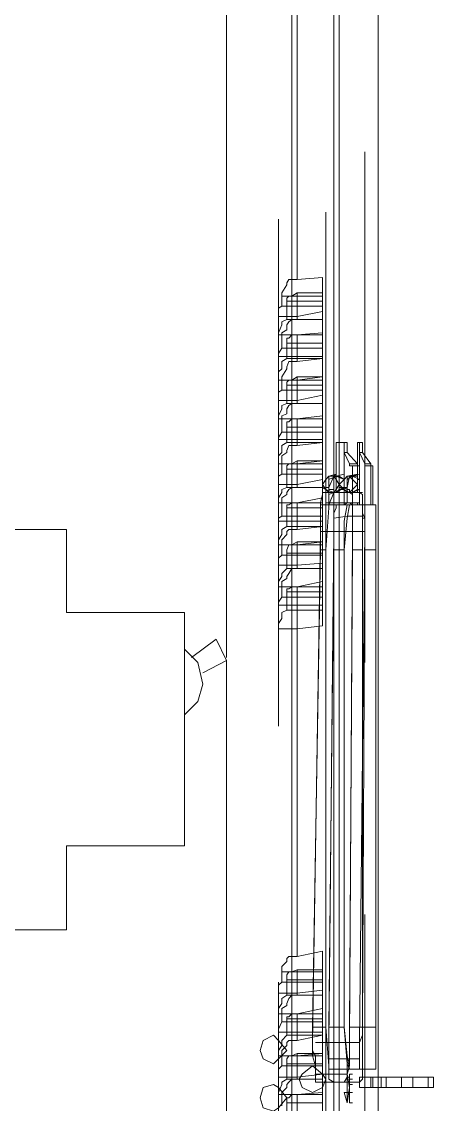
# Model space of a CAD drawing. Header units: millimetres. Extents: x 50 to 186, y -32 to 33.
# Drawn here: x 128.872 to 129.434, y -16.306 to -14.829 of the extents above; entities that cross this region are included whole.
import ezdxf

# ---------------------------------------------------------------- set-up
doc = ezdxf.new("R2010")
doc.units = ezdxf.units.MM
doc.layers.add('Prumada Eletrica', color=40, linetype='Continuous', lineweight=30)

msp = doc.modelspace()

# ---------------------------------------------------------------- linework, layer by layer
at = {"layer": 'Prumada Eletrica', "color": 7, "linetype": 'Continuous', "lineweight": 20, "true_color": 0x000007}
for points in [[(129.2408, -13.1469), (129.2408, -16.3678), (129.2408, -16.3678)], [(129.3163, -13.1748), (129.3121, -13.179), (129.3051, -13.193), (129.3051, -16.6402), (129.3163, -16.6584), (129.3582, -16.6542)], [(129.3582, -16.2687), (129.3582, -13.2042), (129.3582, -13.2042)], [(129.3051, -13.2433), (129.2981, -13.2433), (129.2981, -16.5941), (129.3051, -16.5941)], [(129.1514, -13.3187), (129.1514, -15.696), (129.1514, -15.696)], [(129.2478, -15.1806), (129.2478, -14.6736), (129.2827, -14.6694)], [(129.34, -15.703), (129.34, -15.006), (129.34, -15.006)], [(129.2869, -15.7854), (129.2869, -15.0884), (129.2869, -15.0884)], [(129.2227, -15.0982), (129.2227, -15.7896), (129.2227, -15.7896)], [(129.2408, -15.1024), (129.2408, -15.7994), (129.2408, -15.7994)], [(129.2827, -15.2029), (129.2269, -15.2029), (129.2269, -15.1987), (129.2339, -15.1876), (129.2339, -15.1848), (129.2366, -15.1806), (129.2478, -15.1806)], [(129.2827, -15.1778), (129.2478, -15.1806), (129.2478, -15.1806)], [(129.2827, -15.1778), (129.2827, -15.2239), (129.2827, -15.2239)], [(129.2339, -15.2351), (129.2339, -15.2099), (129.2339, -15.2057), (129.2366, -15.2029), (129.2408, -15.2029), (129.2478, -15.1987), (129.2478, -15.2351)], [(129.2478, -15.1987), (129.2827, -15.1987), (129.2827, -15.1987)], [(129.2269, -15.2029), (129.2269, -15.2169), (129.2269, -15.2169)], [(129.2827, -15.2099), (129.2339, -15.2099), (129.2339, -15.2099)], [(129.2827, -15.2169), (129.2269, -15.2169), (129.2227, -15.2197), (129.2227, -15.2309), (129.2478, -15.2309)], [(129.2478, -15.2309), (129.2827, -15.2239), (129.2827, -15.2239)], [(129.2827, -15.2239), (129.2827, -15.256), (129.2827, -15.256)], [(129.2478, -15.256), (129.2227, -15.256), (129.2227, -15.2532), (129.2269, -15.242), (129.2269, -15.2379), (129.2339, -15.2351), (129.2478, -15.2351)], [(129.2827, -15.2351), (129.2478, -15.2351), (129.2408, -15.2351), (129.2366, -15.2379), (129.2339, -15.242), (129.2339, -15.249), (129.2269, -15.2532), (129.2269, -15.256), (129.2827, -15.256)], [(129.2827, -15.2351), (129.2478, -15.2351), (129.2478, -15.2351)], [(129.2269, -15.256), (129.2269, -15.2742), (129.2827, -15.2742), (129.2827, -15.256)], [(129.2827, -15.2532), (129.2478, -15.256), (129.2408, -15.256), (129.2366, -15.2602), (129.2339, -15.2602), (129.2339, -15.2672), (129.2827, -15.2672)], [(129.2827, -15.256), (129.2478, -15.256), (129.2478, -15.256)], [(129.2478, -15.256), (129.2478, -15.2923), (129.2478, -15.2923)], [(129.2339, -15.2881), (129.2339, -15.2672), (129.2339, -15.2672)], [(129.2269, -15.2742), (129.2227, -15.2812), (129.2227, -15.2853)], [(129.2478, -15.2853), (129.2227, -15.2853), (129.2227, -15.2853)], [(129.2827, -15.3133), (129.2827, -15.2853), (129.2478, -15.2853)], [(129.2827, -15.2742), (129.2827, -15.2853), (129.2827, -15.2853)], [(129.2478, -15.2881), (129.2339, -15.2881), (129.2269, -15.2923), (129.2269, -15.3021), (129.2227, -15.3063), (129.2227, -15.3175), (129.2478, -15.3175)], [(129.2827, -15.3175), (129.2269, -15.3175), (129.2269, -15.3133), (129.2339, -15.3021), (129.2339, -15.2993), (129.2366, -15.2923), (129.2478, -15.2923), (129.2827, -15.2881)], [(129.2827, -15.2881), (129.2478, -15.2881), (129.2478, -15.2881)], [(129.2478, -15.3496), (129.2478, -15.3133), (129.2408, -15.3175), (129.2366, -15.3175), (129.2339, -15.3203), (129.2339, -15.3245), (129.2339, -15.3496), (129.2269, -15.3524), (129.2269, -15.3566), (129.2227, -15.3664), (129.2227, -15.3705)], [(129.2827, -15.3133), (129.2478, -15.3175), (129.2478, -15.3175)], [(129.2478, -15.3133), (129.2827, -15.3133), (129.2827, -15.3133)], [(129.2827, -15.3133), (129.2827, -15.3384), (129.2827, -15.3384)], [(129.2478, -15.3454), (129.2227, -15.3454), (129.2227, -15.3342), (129.2269, -15.3314), (129.2827, -15.3314)], [(129.2269, -15.3175), (129.2269, -15.3314), (129.2269, -15.3314)], [(129.2827, -15.3245), (129.2339, -15.3245), (129.2339, -15.3245)], [(129.2478, -15.3454), (129.2827, -15.3384), (129.2827, -15.3384)], [(129.2827, -15.3384), (129.2827, -15.3705), (129.2827, -15.3705)], [(129.2827, -15.3496), (129.2478, -15.3496), (129.2408, -15.3496), (129.2366, -15.3524), (129.2339, -15.3566), (129.2339, -15.3636), (129.2269, -15.3664), (129.2269, -15.3705), (129.2827, -15.3705)], [(129.2478, -15.3496), (129.2339, -15.3496), (129.2339, -15.3496)], [(129.2827, -15.3496), (129.2478, -15.3496), (129.2478, -15.3496)], [(129.2478, -15.3705), (129.2227, -15.3705), (129.2227, -15.3705)], [(129.2269, -15.3705), (129.2269, -15.3887), (129.2827, -15.3887)], [(129.2827, -15.3664), (129.2478, -15.3705), (129.2408, -15.3705), (129.2366, -15.3747), (129.2339, -15.3747), (129.2339, -15.3817)], [(129.2827, -15.3705), (129.2478, -15.3705), (129.2478, -15.3705)], [(129.2827, -15.4027), (129.2478, -15.4069), (129.2478, -15.3705)], [(129.2827, -15.3985), (129.2827, -15.3705), (129.2827, -15.3705)], [(129.2269, -15.3887), (129.2227, -15.3957), (129.2227, -15.3985), (129.2478, -15.3985)], [(129.2827, -15.3817), (129.2339, -15.3817), (129.2339, -15.4027), (129.2478, -15.4027)], [(129.2478, -15.432), (129.2227, -15.432), (129.2227, -15.4208), (129.2269, -15.4166), (129.2269, -15.4069), (129.2339, -15.4027)], [(129.2478, -15.3985), (129.2827, -15.3985), (129.2827, -15.3985)], [(129.2827, -15.4027), (129.2478, -15.4027), (129.2478, -15.4027)], [(129.2827, -15.3985), (129.2827, -15.4278), (129.2827, -15.4278)], [(129.3009, -15.4027), (129.3009, -15.4711), (129.2981, -15.4711), (129.2911, -15.4739), (129.2911, -15.4921), (129.2869, -15.5493), (129.2869, -16.2002), (129.2911, -16.2533), (129.2911, -16.2715), (129.2981, -16.2756), (129.333, -16.2756), (129.3372, -16.2715), (129.3372, -15.4739), (129.333, -15.4711)], [(129.3191, -15.4348), (129.3191, -15.432), (129.3121, -15.4166), (129.3121, -15.4027), (129.3009, -15.4027)], [(129.3051, -15.4027), (129.3121, -15.4027), (129.3121, -15.4027)], [(129.3302, -15.446), (129.3302, -15.4711), (129.3121, -15.4711), (129.3121, -15.4027)], [(129.3121, -15.446), (129.3121, -15.4027), (129.3163, -15.4027), (129.3163, -15.4166), (129.3302, -15.432), (129.3302, -15.4348)], [(129.3121, -15.4027), (129.3163, -15.4027), (129.3163, -15.4027)], [(129.333, -15.4027), (129.333, -15.446), (129.3232, -15.4488), (129.3302, -15.4488), (129.3302, -15.453), (129.333, -15.453)], [(129.333, -15.4027), (129.3302, -15.4027), (129.333, -15.4027), (129.3302, -15.4027)], [(129.3302, -15.4027), (129.3302, -15.446), (129.3302, -15.446)], [(129.3372, -15.4166), (129.3372, -15.4027), (129.333, -15.4027), (129.333, -15.4166)], [(129.3372, -15.4027), (129.333, -15.4027), (129.333, -15.4027)], [(129.333, -15.453), (129.333, -15.4027), (129.333, -15.4027)], [(129.2478, -15.4069), (129.2366, -15.4069), (129.2339, -15.4138), (129.2339, -15.4166), (129.2269, -15.4208), (129.2269, -15.432), (129.2827, -15.432)], [(129.3121, -15.4166), (129.3163, -15.4166), (129.3163, -15.4166)], [(129.3484, -15.432), (129.3372, -15.4166), (129.333, -15.4166), (129.34, -15.432)], [(129.2478, -15.4641), (129.2478, -15.4278), (129.2408, -15.432), (129.2366, -15.432), (129.2339, -15.4348), (129.2339, -15.4641), (129.2269, -15.4669), (129.2269, -15.4711), (129.2227, -15.4781), (129.2227, -15.4851)], [(129.2269, -15.432), (129.2269, -15.446), (129.2269, -15.446)], [(129.2827, -15.4278), (129.2478, -15.432), (129.2478, -15.432)], [(129.2478, -15.4278), (129.2827, -15.4278), (129.2827, -15.4278)], [(129.2827, -15.4278), (129.2827, -15.453), (129.2827, -15.453)], [(129.3191, -15.432), (129.3302, -15.432), (129.3302, -15.432)], [(129.3191, -15.4879), (129.3232, -15.4879), (129.3232, -15.4348), (129.333, -15.4348), (129.333, -15.4879)], [(129.3232, -15.4348), (129.3302, -15.4348), (129.3302, -15.4348)], [(129.3302, -15.4348), (129.333, -15.4348), (129.333, -15.4879)], [(129.3484, -15.4348), (129.34, -15.4348), (129.34, -15.4348)], [(129.3484, -15.4348), (129.3512, -15.4348), (129.3512, -15.4348)], [(129.3512, -15.4879), (129.3512, -15.4348), (129.3484, -15.4348)], [(129.3512, -15.4348), (129.3484, -15.4348), (129.3484, -15.4348)], [(129.3484, -15.4879), (129.3484, -15.4348), (129.3484, -15.4348)], [(129.3512, -15.4348), (129.3512, -15.4879), (129.3512, -15.4879)], [(129.2478, -15.4599), (129.2227, -15.4599), (129.2227, -15.4488), (129.2269, -15.446), (129.2827, -15.446)], [(129.2827, -15.439), (129.2339, -15.439), (129.2339, -15.439)], [(129.2911, -15.4711), (129.2869, -15.4669), (129.2827, -15.4641), (129.2869, -15.4669), (129.2981, -15.4711), (129.3009, -15.4669), (129.3051, -15.4599), (129.3009, -15.453), (129.2981, -15.4488)], [(129.2869, -15.4641), (129.2911, -15.4641), (129.2911, -15.4669), (129.2981, -15.4669), (129.2981, -15.4711), (129.3009, -15.4711), (129.3051, -15.4669), (129.3121, -15.4669), (129.3121, -15.453), (129.3051, -15.4488), (129.3009, -15.4488)], [(129.3009, -15.4488), (129.2911, -15.453), (129.2911, -15.4641)], [(129.2981, -15.4488), (129.2911, -15.4641), (129.2911, -15.4641)], [(129.3009, -15.4488), (129.2911, -15.4488), (129.2911, -15.4488)], [(129.2981, -15.4488), (129.3009, -15.4488), (129.3009, -15.4711), (129.3121, -15.4711)], [(129.3121, -15.453), (129.3009, -15.4488), (129.3009, -15.4488)], [(129.3051, -15.4879), (129.3051, -15.4641), (129.3121, -15.4669), (129.3191, -15.4711), (129.3232, -15.4669), (129.3302, -15.4599), (129.3232, -15.453), (129.3191, -15.4488), (129.3302, -15.446)], [(129.3163, -15.4488), (129.3121, -15.453), (129.3051, -15.4599), (129.3121, -15.4669), (129.3163, -15.4711), (129.3121, -15.4669), (129.3051, -15.4641)], [(129.3191, -15.4488), (129.3163, -15.4488), (129.3302, -15.446)], [(129.3163, -15.4488), (129.3163, -15.4711), (129.3163, -15.4711)], [(129.3232, -15.4488), (129.3163, -15.4488), (129.3163, -15.4488)], [(129.3232, -15.4488), (129.333, -15.446), (129.333, -15.446)], [(129.3232, -15.4711), (129.3232, -15.4488), (129.3232, -15.4488)], [(129.333, -15.453), (129.3232, -15.4488), (129.3232, -15.4488)], [(129.2827, -15.4851), (129.2269, -15.4851), (129.2269, -15.4781), (129.2339, -15.4739), (129.2339, -15.4711), (129.2366, -15.4669), (129.2408, -15.4641), (129.2478, -15.4641)], [(129.2478, -15.4641), (129.2339, -15.4641), (129.2339, -15.4641)], [(129.2478, -15.4599), (129.2827, -15.453), (129.2827, -15.453)], [(129.2827, -15.4641), (129.2478, -15.4641), (129.2478, -15.4641)], [(129.2827, -15.4641), (129.2478, -15.4641), (129.2478, -15.4641)], [(129.2827, -15.453), (129.2827, -15.4851), (129.2827, -15.4851)], [(129.2869, -15.4879), (129.2869, -15.4641), (129.2911, -15.4641), (129.2911, -15.4879)], [(129.3009, -15.4711), (129.3121, -15.4641), (129.3121, -15.4641)], [(129.3051, -15.4641), (129.3121, -15.4641), (129.3121, -15.4641)], [(129.3051, -15.4879), (129.3051, -15.4641), (129.3051, -15.4641)], [(129.3121, -15.4879), (129.3121, -15.4641), (129.3163, -15.4669), (129.3191, -15.4669), (129.3191, -15.4711), (129.3232, -15.4711), (129.3302, -15.4669), (129.333, -15.4669)], [(129.3121, -15.4641), (129.3163, -15.4641), (129.3163, -15.4641)], [(129.3163, -15.4641), (129.3163, -15.4851), (129.3163, -15.4711)], [(129.333, -15.4669), (129.333, -15.453), (129.333, -15.453)], [(129.2478, -15.4851), (129.2827, -15.4781), (129.2827, -15.4781)], [(129.2827, -15.4711), (129.2827, -15.4739), (129.2799, -15.4851), (129.2799, -15.5493), (129.2688, -16.2002), (129.2688, -16.2393), (129.273, -16.2533), (129.273, -16.2756), (129.2799, -16.2756)], [(129.2799, -15.5493), (129.2799, -15.4851), (129.2827, -15.4739), (129.2827, -15.4711), (129.2981, -15.4711), (129.2911, -15.4739), (129.2911, -15.4921), (129.2869, -15.5493)], [(129.2869, -15.4711), (129.2869, -15.4879), (129.2827, -15.4879)], [(129.2981, -15.4711), (129.2911, -15.4879), (129.3121, -15.4879), (129.3121, -15.4711)], [(129.2981, -15.4711), (129.3009, -15.4711), (129.3009, -15.4711)], [(129.3163, -15.4711), (129.3232, -15.4711), (129.3232, -15.4711)], [(129.3191, -15.4711), (129.3232, -15.4739), (129.3232, -15.5493), (129.3372, -15.5493), (129.3372, -15.4739), (129.333, -15.4711)], [(129.3232, -15.5493), (129.3232, -15.4739), (129.3191, -15.4711)], [(129.3232, -15.4711), (129.333, -15.4669), (129.333, -15.4669)], [(129.3302, -15.4711), (129.333, -15.4711), (129.333, -15.4669)], [(129.333, -15.4711), (129.3372, -15.4711), (129.3372, -15.4711)], [(129.2227, -15.5423), (129.2227, -15.5354), (129.2269, -15.5284), (129.2269, -15.5214), (129.2339, -15.5172), (129.2339, -15.4879), (129.2366, -15.4879), (129.2408, -15.4851), (129.2478, -15.4851), (129.2478, -15.5214), (129.2366, -15.5214), (129.2339, -15.5242), (129.2339, -15.5284), (129.2269, -15.5354), (129.2269, -15.5423), (129.2269, -15.5563), (129.2227, -15.5605), (129.2227, -15.5703)], [(129.2478, -15.4851), (129.2227, -15.4851), (129.2227, -15.4851)], [(129.2269, -15.4851), (129.2269, -15.5032), (129.2827, -15.5032), (129.2827, -15.4851)], [(129.2827, -15.4921), (129.2339, -15.4921), (129.2339, -15.4921)], [(129.2827, -15.4851), (129.2478, -15.4851), (129.2478, -15.4851)], [(129.2799, -15.5242), (129.3232, -15.5242), (129.3232, -15.4879), (129.3191, -15.4851)], [(129.2827, -15.4879), (129.2799, -15.4879), (129.2799, -15.5242)], [(129.2869, -15.4879), (129.2869, -15.4851), (129.3051, -15.4851)], [(129.2869, -15.4851), (129.2911, -15.4851), (129.2911, -15.4851)], [(129.2869, -15.4879), (129.2911, -15.4879), (129.2981, -15.4879)], [(129.2869, -15.4879), (129.2911, -15.4879), (129.2981, -15.4879)], [(129.2869, -15.4879), (129.2911, -15.4879), (129.2911, -15.4879)], [(129.3121, -15.4851), (129.2911, -15.4851), (129.2911, -15.4879)], [(129.3009, -15.4879), (129.3009, -15.4921), (129.2981, -15.499), (129.2981, -15.5493), (129.2911, -16.2002), (129.2911, -16.2575)], [(129.2911, -15.4879), (129.2981, -15.4879), (129.2981, -15.4879)], [(129.3009, -15.4879), (129.3009, -15.4921), (129.2981, -15.499), (129.2981, -15.5493)], [(129.3009, -15.4879), (129.3191, -15.4879), (129.3191, -15.4879)], [(129.3051, -15.4879), (129.3051, -15.4851), (129.3121, -15.4851), (129.3121, -15.4879)], [(129.3121, -15.4879), (129.3121, -15.4851), (129.3302, -15.4851)], [(129.3121, -15.4879), (129.3163, -15.4851), (129.3163, -15.4851)], [(129.3121, -15.4851), (129.3163, -15.4851), (129.3163, -15.4851)], [(129.3163, -16.2505), (129.3121, -16.2002), (129.3121, -15.5102), (129.3163, -15.4879)], [(129.3121, -15.5493), (129.3163, -15.506), (129.3191, -15.4879)], [(129.3121, -15.4879), (129.3163, -15.4879), (129.3163, -15.4879)], [(129.3121, -15.4879), (129.3163, -15.4879), (129.3163, -15.4879)], [(129.3163, -15.4851), (129.333, -15.4851), (129.333, -15.4851)], [(129.3163, -15.4851), (129.3191, -15.4851), (129.3191, -15.4851)], [(129.3163, -15.4851), (129.3191, -15.4851), (129.3191, -15.4851)], [(129.3163, -15.4851), (129.3191, -15.4851), (129.3191, -15.4851)], [(129.3163, -15.4879), (129.3191, -15.4879), (129.3191, -15.4879)], [(129.3554, -15.4879), (129.3554, -16.2575), (129.3191, -16.2575)], [(129.3484, -15.4879), (129.3232, -15.4879), (129.3232, -15.4879)], [(129.3302, -15.4879), (129.3302, -15.4851), (129.333, -15.4851), (129.333, -15.4879)], [(129.3302, -16.2575), (129.333, -16.2575), (129.333, -16.2212), (129.3372, -16.2114), (129.3372, -16.2002), (129.34, -15.5493), (129.34, -15.506), (129.3372, -15.499), (129.3372, -15.4879)], [(129.34, -15.5493), (129.34, -15.506), (129.3372, -15.499), (129.3372, -15.4879)], [(129.3554, -15.4879), (129.3484, -15.4879), (129.3484, -15.4879)], [(129.3554, -15.4879), (129.3554, -15.5493), (129.3554, -15.5493)], [(129.2269, -15.5032), (129.2227, -15.506), (129.2227, -15.5102)], [(129.2827, -15.5032), (129.2827, -15.5102), (129.2827, -15.5102)], [(129.3163, -15.5032), (129.2981, -15.506), (129.2981, -15.5242), (129.2911, -16.2212), (129.2911, -16.2435), (129.3163, -16.2435)], [(129.3163, -16.2435), (129.333, -16.2435), (129.333, -16.2212), (129.34, -15.5242), (129.34, -15.506), (129.3372, -15.506), (129.3372, -15.5032), (129.3163, -15.5032)], [(129.2478, -15.5102), (129.2227, -15.5102), (129.2227, -15.5102)], [(129.2478, -15.5172), (129.2339, -15.5172), (129.2339, -15.5172)], [(129.2478, -15.5102), (129.2827, -15.5102), (129.2827, -15.5102)], [(129.2827, -15.5172), (129.2478, -15.5172), (129.2478, -15.5172)], [(129.2478, -15.5214), (129.2827, -15.5172), (129.2827, -15.5172)], [(129.2827, -15.5172), (129.2478, -15.5214), (129.2478, -15.5214)], [(129.2827, -15.5102), (129.2827, -15.5382), (129.2827, -15.5382)], [(129.2478, -15.5745), (129.2478, -15.5382), (129.2408, -15.5423), (129.2366, -15.5423), (129.2339, -15.5493), (129.2339, -15.5745)], [(129.2827, -15.5382), (129.2478, -15.5423), (129.2478, -15.5423)], [(129.2478, -15.5382), (129.2827, -15.5382), (129.2827, -15.5382)], [(129.2799, -15.5242), (129.2688, -16.2212), (129.2688, -16.2323), (129.273, -16.2393), (129.273, -16.2645)], [(129.3232, -15.5242), (129.2799, -15.5242), (129.2799, -15.5242)], [(129.2827, -15.5675), (129.2827, -15.5382), (129.2827, -15.5382)], [(129.3121, -15.5242), (129.34, -15.5242), (129.34, -15.5242)], [(129.3121, -15.5242), (129.34, -15.5242), (129.34, -15.5242)], [(129.3163, -16.2645), (129.3163, -16.2505), (129.3191, -16.2435), (129.3191, -16.2212), (129.3232, -15.5242)], [(129.2478, -15.5423), (129.2227, -15.5423), (129.2227, -15.5423)], [(129.2827, -15.5423), (129.2269, -15.5423), (129.2269, -15.5423)], [(129.2827, -15.5535), (129.2339, -15.5535), (129.2339, -15.5535)], [(129.2799, -15.5493), (129.2869, -15.5493), (129.2869, -16.2002)], [(129.2981, -15.5493), (129.3121, -15.5493), (129.3121, -15.5493)], [(129.3121, -16.2002), (129.3121, -15.5493), (129.3121, -15.5493)], [(129.3232, -15.5493), (129.3191, -16.2002), (129.3372, -16.2002), (129.3372, -15.5493)], [(129.34, -15.5493), (129.3554, -15.5493), (129.3554, -16.2002)], [(129.2827, -15.5563), (129.2269, -15.5563), (129.2269, -15.5563)], [(129.2478, -15.5703), (129.2827, -15.5675), (129.2827, -15.5675)], [(129.2827, -15.5675), (129.2827, -15.5996), (129.2827, -15.5996)], [(129.2478, -15.5703), (129.2227, -15.5703), (129.2227, -15.5703)], [(129.2478, -15.5745), (129.2339, -15.5745), (129.2269, -15.5815), (129.2269, -15.5856), (129.2227, -15.5926), (129.2227, -15.5996)], [(129.2827, -15.5745), (129.2478, -15.5745), (129.2408, -15.5745), (129.2366, -15.5815), (129.2339, -15.5856), (129.2339, -15.5884), (129.2269, -15.5926), (129.2269, -15.5996), (129.2827, -15.5996)], [(129.2827, -15.5745), (129.2478, -15.5745), (129.2478, -15.5745)], [(129.2478, -15.5745), (129.2827, -15.5745), (129.2827, -15.5745)], [(129.2478, -15.5996), (129.2827, -15.5926), (129.2827, -15.5926)], [(129.2478, -15.5996), (129.2227, -15.5996), (129.2227, -15.5996)], [(129.2339, -15.6317), (129.2339, -15.6066), (129.2339, -15.6024), (129.2366, -15.6024), (129.2408, -15.5996), (129.2478, -15.5996), (129.2478, -16.1038), (129.2366, -16.1038), (129.2339, -16.1066), (129.2339, -16.1108), (129.2269, -16.1178), (129.2269, -16.1248)], [(129.2269, -15.5996), (129.2269, -15.6136), (129.2269, -15.6136)], [(129.2827, -15.6066), (129.2339, -15.6066), (129.2339, -15.6066)], [(129.2827, -15.5996), (129.2478, -15.5996), (129.2478, -15.5996)], [(129.2827, -15.6248), (129.2827, -15.5996), (129.2827, -15.5996)], [(129.2827, -15.6136), (129.2269, -15.6136), (129.2227, -15.6206), (129.2227, -15.6248)], [(129.2478, -15.6248), (129.2227, -15.6248), (129.2227, -15.6248)], [(129.2478, -15.6248), (129.2827, -15.6248), (129.2827, -15.6248)], [(129.2827, -15.6248), (129.2827, -15.6527), (129.2827, -15.6527)], [(129.2478, -15.6569), (129.2227, -15.6569), (129.2227, -15.6499), (129.2269, -15.6429), (129.2269, -15.6345), (129.2339, -15.6317), (129.2478, -15.6317)], [(129.2827, -15.6317), (129.2478, -15.6317), (129.2478, -15.6317)], [(129.2827, -15.6527), (129.2478, -15.6569), (129.2478, -15.6569)], [(129.104, -15.696), (129.1375, -15.6709), (129.1514, -15.7002), (129.1193, -15.7169)], [(129.0942, -15.7742), (129.1123, -15.7561), (129.1193, -15.7323), (129.1123, -15.703), (129.0942, -15.6848)], [(129.1514, -15.7002), (129.1514, -16.3678), (129.1514, -16.3678)], [(129.34, -16.4572), (129.34, -16.0466), (129.34, -16.0466)], [(129.2827, -16.0969), (129.2478, -16.1038), (129.2478, -16.1038)], [(129.2827, -16.0969), (129.2827, -16.1248), (129.2827, -16.1248)], [(129.2478, -16.1569), (129.2478, -16.122), (129.2408, -16.1248), (129.2366, -16.1248), (129.2339, -16.129), (129.2339, -16.1569), (129.2269, -16.1611), (129.2269, -16.1681), (129.2227, -16.1751), (129.2227, -16.1821)], [(129.2269, -16.1388), (129.2269, -16.1248), (129.2827, -16.1248), (129.2827, -16.1388)], [(129.2478, -16.122), (129.2827, -16.122), (129.2827, -16.122)], [(129.2869, -16.129), (129.2869, -16.5941), (129.2869, -16.629), (129.2911, -16.643), (129.34, -16.6402), (129.34, -16.5829), (129.3372, -16.5829), (129.3372, -16.4866), (129.34, -16.4866), (129.34, -16.4572), (129.3484, -16.4572)], [(129.2478, -16.1541), (129.2227, -16.1541), (129.2227, -16.143), (129.2269, -16.1388), (129.2827, -16.1388), (129.2827, -16.1499)], [(129.2227, -16.1388), (129.2227, -16.643), (129.2227, -16.643)], [(129.2827, -16.136), (129.2339, -16.136), (129.2339, -16.136)], [(129.2408, -16.143), (129.2408, -16.6542), (129.2408, -16.6542)], [(129.2827, -16.1569), (129.2408, -16.1569), (129.2366, -16.1611), (129.2339, -16.1681), (129.2339, -16.1709), (129.2269, -16.1751), (129.2269, -16.1821), (129.2827, -16.1821)], [(129.2478, -16.1569), (129.2339, -16.1569), (129.2339, -16.1569)], [(129.2478, -16.1541), (129.2827, -16.1499), (129.2827, -16.1499)], [(129.2827, -16.1569), (129.2478, -16.1569), (129.2478, -16.1569)], [(129.2827, -16.1499), (129.2827, -16.1821), (129.2827, -16.1821)], [(129.2478, -16.1821), (129.2227, -16.1821), (129.2227, -16.1821)], [(129.2269, -16.1821), (129.2269, -16.1932), (129.2827, -16.1932), (129.2827, -16.1821)], [(129.2478, -16.2184), (129.2478, -16.1821), (129.2408, -16.1821), (129.2366, -16.1863), (129.2339, -16.1863), (129.2339, -16.189)], [(129.2478, -16.1821), (129.2827, -16.1751), (129.2827, -16.1751)], [(129.2827, -16.1821), (129.2478, -16.1821), (129.2478, -16.1821)], [(129.2339, -16.189), (129.2339, -16.2114), (129.2269, -16.2184), (129.2269, -16.2254), (129.2227, -16.2323), (129.2227, -16.2393)], [(129.2269, -16.1932), (129.2227, -16.203), (129.2227, -16.2072)], [(129.2827, -16.189), (129.2339, -16.189), (129.2339, -16.189)], [(129.2981, -16.2756), (129.2911, -16.2715), (129.2911, -16.2533), (129.2869, -16.2002), (129.2688, -16.2002), (129.2688, -16.2393), (129.273, -16.2533), (129.273, -16.2756), (129.2799, -16.2756)], [(129.2827, -16.1932), (129.2827, -16.2072), (129.2827, -16.2072)], [(129.2911, -16.2002), (129.3121, -16.2002), (129.3121, -16.2002)], [(129.2911, -16.2002), (129.2911, -16.2575), (129.3191, -16.2575)], [(129.3191, -16.2575), (129.3163, -16.2393), (129.3121, -16.2002)], [(129.3163, -16.2756), (129.3163, -16.2645), (129.3191, -16.2533), (129.3191, -16.2002)], [(129.3163, -16.2756), (129.3163, -16.2645), (129.3191, -16.2533), (129.3191, -16.2002)], [(129.3302, -16.2575), (129.333, -16.2575), (129.333, -16.2212), (129.3372, -16.2114), (129.3372, -16.2002), (129.3554, -16.2002), (129.3554, -16.2575)], [(129.333, -16.2756), (129.3372, -16.2715), (129.3372, -16.2002)], [(129.2478, -16.2072), (129.2227, -16.2072), (129.2227, -16.2072)], [(129.2827, -16.2114), (129.2478, -16.2184), (129.2366, -16.2184), (129.2339, -16.2212), (129.2339, -16.2254), (129.2269, -16.2323), (129.2269, -16.2393), (129.2827, -16.2393), (129.2827, -16.2365)], [(129.2478, -16.2114), (129.2339, -16.2114), (129.2339, -16.2114)], [(129.2478, -16.2072), (129.2827, -16.2072), (129.2827, -16.2072)], [(129.2827, -16.2114), (129.2478, -16.2114), (129.2478, -16.2114)], [(129.2827, -16.2072), (129.2827, -16.2365), (129.2827, -16.2365)], [(129.273, -16.2212), (129.3191, -16.2212), (129.3191, -16.2212)], [(129.273, -16.2212), (129.3191, -16.2212), (129.3191, -16.2212)], [(129.333, -16.2212), (129.3121, -16.2212), (129.3121, -16.2212)], [(129.333, -16.2212), (129.3121, -16.2212), (129.3121, -16.2212)], [(129.2478, -16.2393), (129.2227, -16.2393), (129.2227, -16.2393)], [(129.2269, -16.2393), (129.2269, -16.2533), (129.2827, -16.2533), (129.2827, -16.2393)], [(129.2339, -16.2715), (129.2339, -16.2505), (129.2339, -16.2435), (129.2366, -16.2393), (129.2408, -16.2393), (129.2478, -16.2365), (129.2478, -16.2715)], [(129.2827, -16.2365), (129.2478, -16.2393), (129.2478, -16.2393)], [(129.2478, -16.2365), (129.2827, -16.2365), (129.2827, -16.2365)], [(129.2269, -16.2533), (129.2227, -16.2575), (129.2227, -16.2687)], [(129.2827, -16.2505), (129.2339, -16.2505), (129.2339, -16.2505)], [(129.2827, -16.2533), (129.2827, -16.2645), (129.2827, -16.2645)], [(129.3191, -16.2575), (129.3163, -16.2505), (129.3163, -16.2505)], [(129.2478, -16.2687), (129.2227, -16.2687), (129.2227, -16.2687)], [(129.2478, -16.2924), (129.2227, -16.2924), (129.2227, -16.2896), (129.2269, -16.2784), (129.2269, -16.2756), (129.2339, -16.2715), (129.2478, -16.2715)], [(129.2827, -16.2924), (129.2269, -16.2924), (129.2269, -16.2896), (129.2339, -16.2826), (129.2339, -16.2784), (129.2366, -16.2756), (129.2408, -16.2715), (129.2478, -16.2715)], [(129.2478, -16.2687), (129.2827, -16.2645), (129.2827, -16.2645)], [(129.2827, -16.2715), (129.2478, -16.2715), (129.2478, -16.2715)], [(129.2827, -16.2715), (129.2478, -16.2715), (129.2478, -16.2715)], [(129.273, -16.2645), (129.3163, -16.2645), (129.3163, -16.2645)], [(129.273, -16.2645), (129.2799, -16.2645), (129.2799, -16.2645)], [(129.2799, -16.2756), (129.2981, -16.2756), (129.2981, -16.2756)], [(129.2827, -16.2645), (129.2827, -16.2924), (129.2827, -16.2924)], [(129.3163, -16.2715), (129.3163, -16.2966), (129.3163, -16.2896), (129.3121, -16.2896), (129.3163, -16.3036), (129.3163, -16.2645), (129.3163, -16.2687), (129.3121, -16.2756), (129.3163, -16.2756)], [(129.3163, -16.2687), (129.3121, -16.2756), (129.3121, -16.2756)], [(129.3191, -16.2687), (129.3163, -16.2687), (129.3163, -16.2645)], [(129.3163, -16.2826), (129.3163, -16.2645), (129.3191, -16.2826)], [(129.3163, -16.2645), (129.3191, -16.2826), (129.3163, -16.3036), (129.3163, -16.2896), (129.3163, -16.2966), (129.3163, -16.2715), (129.3163, -16.2756)], [(129.3163, -16.2715), (129.3163, -16.2756), (129.3163, -16.2756)], [(129.3191, -16.2645), (129.3232, -16.2645), (129.3232, -16.2645)], [(129.3191, -16.2645), (129.3232, -16.2645), (129.3232, -16.2645)], [(129.3191, -16.2715), (129.3232, -16.2715), (129.3232, -16.2715)], [(129.3191, -16.2715), (129.3232, -16.2715), (129.3232, -16.2715)], [(129.3484, -16.2826), (129.3484, -16.2687), (129.3484, -16.2687)], [(129.3484, -16.2687), (129.3484, -16.2826), (129.3484, -16.2826)], [(129.3512, -16.2687), (129.4336, -16.2687), (129.4336, -16.2687)], [(129.3582, -16.2826), (129.3582, -16.2687), (129.3582, -16.2687)], [(129.3624, -16.2687), (129.3624, -16.2826), (129.3624, -16.2826)], [(129.3693, -16.2687), (129.3693, -16.2826), (129.3693, -16.2826)], [(129.3903, -16.2687), (129.3903, -16.2826), (129.3903, -16.2826)], [(129.3903, -16.2687), (129.3903, -16.2826), (129.3903, -16.2826)], [(129.4057, -16.2826), (129.4057, -16.2687), (129.4057, -16.2687)], [(129.4266, -16.2687), (129.4266, -16.2826), (129.4266, -16.2826)], [(129.4336, -16.2826), (129.4336, -16.2687), (129.4336, -16.2687)], [(129.4336, -16.2687), (129.4336, -16.2826), (129.4336, -16.2826)], [(129.2478, -16.2924), (129.2827, -16.2896), (129.2827, -16.2896)], [(129.3121, -16.2896), (129.3163, -16.3036), (129.3163, -16.2896)], [(129.3191, -16.2826), (129.3163, -16.3036), (129.3163, -16.2826)], [(129.3163, -16.2896), (129.3191, -16.2896), (129.3191, -16.2896)], [(129.3191, -16.2784), (129.3232, -16.2784), (129.3232, -16.2784)], [(129.3191, -16.2784), (129.3232, -16.2784), (129.3232, -16.2784)], [(129.3191, -16.2896), (129.3232, -16.2896), (129.3232, -16.2896)], [(129.3191, -16.2896), (129.3232, -16.2896), (129.3232, -16.2896)], [(129.4336, -16.2826), (129.3512, -16.2826), (129.3512, -16.2826)], [(129.3582, -16.4614), (129.3582, -16.2826), (129.3582, -16.2826)], [(129.2478, -16.3287), (129.2478, -16.2924), (129.2408, -16.2924), (129.2366, -16.2966), (129.2339, -16.2966), (129.2339, -16.3036), (129.2339, -16.3259), (129.2269, -16.3287), (129.2269, -16.3399), (129.2227, -16.3427), (129.2227, -16.3539)], [(129.2269, -16.2924), (129.2269, -16.3078), (129.2269, -16.3078)], [(129.2827, -16.3036), (129.2339, -16.3036), (129.2339, -16.3036)], [(129.2827, -16.2924), (129.2478, -16.2924), (129.2478, -16.2924)], [(129.2827, -16.3217), (129.2827, -16.2924), (129.2827, -16.2924)], [(129.3191, -16.3036), (129.3232, -16.3036), (129.3232, -16.3036)], [(129.3191, -16.3036), (129.3232, -16.3036), (129.3232, -16.3036)]]:
    msp.add_lwpolyline(points, dxfattribs=at)
for points in [[(129.3191, -15.4348), (129.3232, -15.4348)], [(129.34, -15.4348), (129.3484, -15.4348), (129.3484, -15.432), (129.34, -15.432)], [(129.2911, -15.4711), (129.2911, -15.4488), (129.2869, -15.453), (129.2827, -15.4599), (129.2869, -15.4669)], [(129.2981, -15.4488), (129.2911, -15.4488), (129.3009, -15.446)], [(129.3121, -15.446), (129.3009, -15.4488)], [(129.3163, -15.4641), (129.3163, -15.453), (129.3232, -15.4488), (129.3191, -15.4488)], [(129.2827, -15.4879), (129.2827, -15.4641)], [(128.6682, -15.6569), (128.6682, -15.9209), (128.6542, -15.9209), (128.6542, -15.9139), (128.6332, -15.9139), (128.6332, -16.0536), (128.6975, -16.0536), (128.7464, -16.0675), (128.9336, -16.0675), (128.9336, -15.953), (129.0942, -15.953), (129.0942, -15.6345), (128.9336, -15.6345), (128.9336, -15.5214), (128.7464, -15.5214), (128.6975, -15.5354), (128.6332, -15.5354), (128.6332, -15.6387), (128.6472, -15.6569)], [(129.2157, -16.2505), (129.2227, -16.2435), (129.2339, -16.2323), (129.2227, -16.2184), (129.2157, -16.2114), (129.2017, -16.2184), (129.1975, -16.2323), (129.2017, -16.2435)], [(129.2688, -16.2896), (129.2827, -16.2826), (129.2869, -16.2715), (129.2827, -16.2645), (129.2688, -16.2533), (129.2548, -16.2645), (129.2506, -16.2715), (129.2548, -16.2826)], [(129.3163, -16.2826), (129.3163, -16.2715)], [(129.3191, -16.3036), (129.3191, -16.2645)], [(129.3191, -16.2756), (129.3191, -16.2645)], [(129.3191, -16.2896), (129.3191, -16.3036), (129.3191, -16.2645)], [(129.3191, -16.2715), (129.3191, -16.2756)], [(129.3191, -16.2784), (129.3191, -16.2715)], [(129.3191, -16.2715), (129.3191, -16.2784)], [(129.3191, -16.2756), (129.3191, -16.2896)], [(129.3191, -16.2784), (129.3191, -16.2756)], [(129.333, -16.2826), (129.3512, -16.2826), (129.3512, -16.2687), (129.333, -16.2687)], [(129.2157, -16.3148), (129.2227, -16.3106), (129.2339, -16.2966), (129.2227, -16.2826), (129.2157, -16.2784), (129.2017, -16.2826), (129.1975, -16.2966), (129.2017, -16.3106)], [(129.3163, -16.2826), (129.3163, -16.2966)], [(129.3163, -16.2896), (129.3163, -16.2966)]]:
    msp.add_lwpolyline(points, close=True, dxfattribs=at)

doc.saveas('drawing.dxf')
